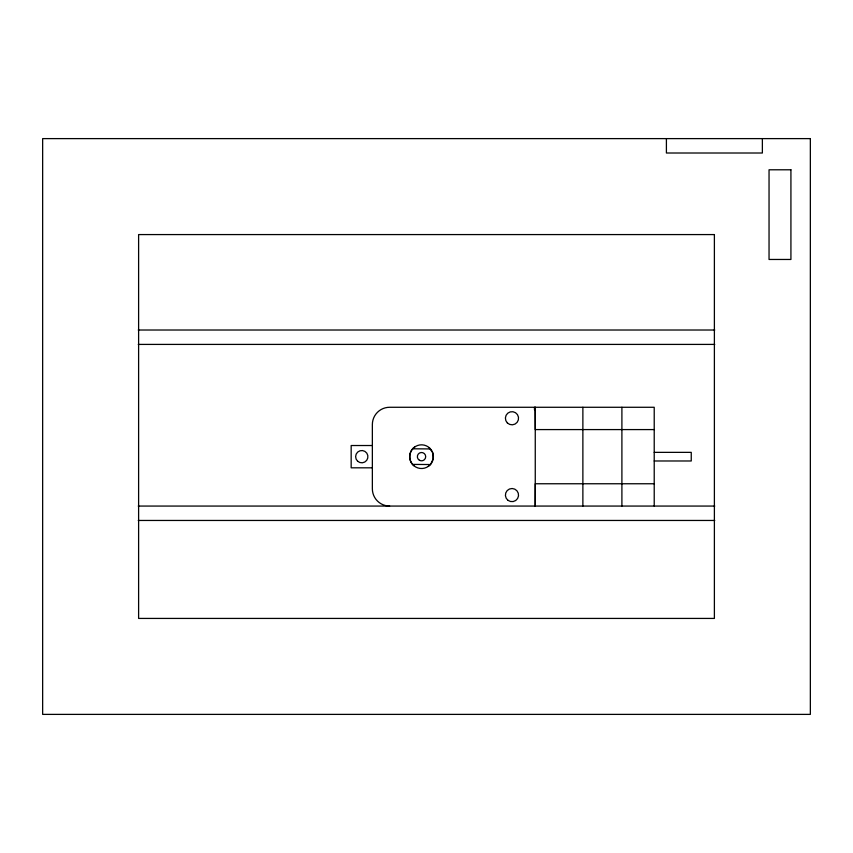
<?xml version="1.0" encoding="UTF-8"?>
<svg xmlns="http://www.w3.org/2000/svg" width="853" height="853" viewBox="0 0 853 853"><rect width="100%" height="100%" fill="white"/><g stroke="black" fill="none" stroke-linecap="round" stroke-linejoin="round"><path stroke-width="1.28" d="M535.172 506.064L535.257 483.758L654.219 483.758M429.198 447.633L432.695 452.676L433.196 458.797A11.857 11.857 0 0 1 413.865 465.706C408.022 460.983 408.512 451.056 414.782 446.919M428.281 466.42L430.882 463.957L433.196 458.797A11.857 11.857 0 0 0 417.543 445.511A11.857 11.857 0 0 0 413.865 465.706M138.261 330.015L714.739 330.015M138.261 344.409L714.739 344.409M654.219 429.581L535.257 429.581L535.172 407.276M372.356 445.522L351.169 445.522L351.169 467.817L372.356 467.817M654.219 452.357L691.25 452.357L691.25 460.983L654.219 460.983M138.261 506.064L714.739 506.064M138.261 520.458L714.739 520.458M412.777 448.795L430.413 448.934M412.649 464.405L430.285 464.544M762.369 138.612L762.369 153.007L666.406 153.007L666.406 138.612M654.219 506.064L654.219 407.276L389.64 407.276A17.284 17.284 0 0 0 372.356 424.559L372.356 488.78A17.284 17.284 0 0 0 389.64 506.064M621.901 407.276L621.901 506.064M582.876 407.276L582.876 506.064M535.257 407.276L535.257 506.064M534.479 407.276L534.479 409.941M810.35 138.612L42.65 138.612L42.65 714.387L810.35 714.387L810.35 138.612M790.923 169.79L769.043 169.79L769.043 259.461L790.923 259.461L790.923 169.79M714.387 234.575L138.612 234.575L138.612 618.425L714.387 618.425L714.387 234.575M508.004 500.338A6.589 6.589 0 0 0 518.507 495.902A6.589 6.589 0 0 0 509.412 489.025A6.589 6.589 0 0 0 508.004 500.338M507.354 422.939A6.589 6.589 0 0 0 518.347 419.911A6.589 6.589 0 0 0 510.222 411.903A6.589 6.589 0 0 0 507.354 422.939M357.588 461.174A6.142 6.142 0 0 0 367.76 458.04A6.142 6.142 0 0 0 359.955 450.8A6.142 6.142 0 0 0 357.588 461.174M419.441 460.279A4.169 4.169 0 0 0 425.7 456.664A4.169 4.169 0 0 0 419.441 453.06A4.169 4.169 0 0 0 419.441 460.279"/></g></svg>
